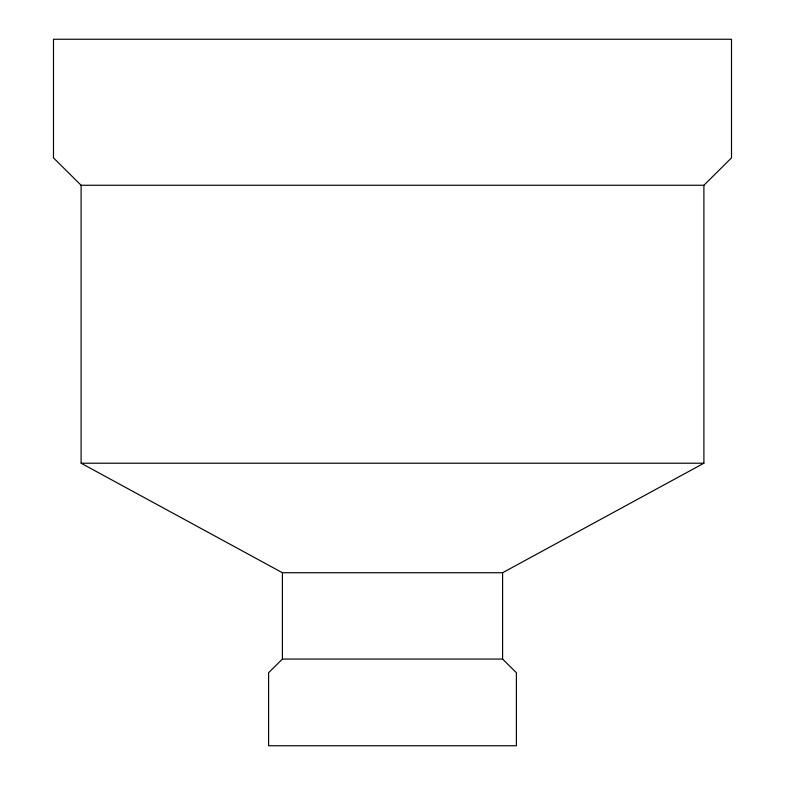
<?xml version="1.0" encoding="UTF-8"?>
<svg xmlns="http://www.w3.org/2000/svg" width="785" height="785" viewBox="0 0 785 785"><rect width="100%" height="100%" fill="white"/><g stroke="black" fill="none" stroke-linecap="round" stroke-linejoin="round"><path stroke-width="1.18" d="M282.404 659.057L502.596 659.057L516.402 672.745L516.402 745.75L268.598 745.75L268.598 672.745L282.404 659.057L282.404 572.726L81.1 463.219L81.1 185.26L53.488 157.883L53.488 39.25L731.512 39.25L731.512 157.883L703.9 185.26L81.1 185.26M502.596 659.057L502.596 572.726L703.9 463.219L703.9 185.26M81.1 463.219L703.9 463.219M282.404 572.726L502.596 572.726"/></g></svg>
